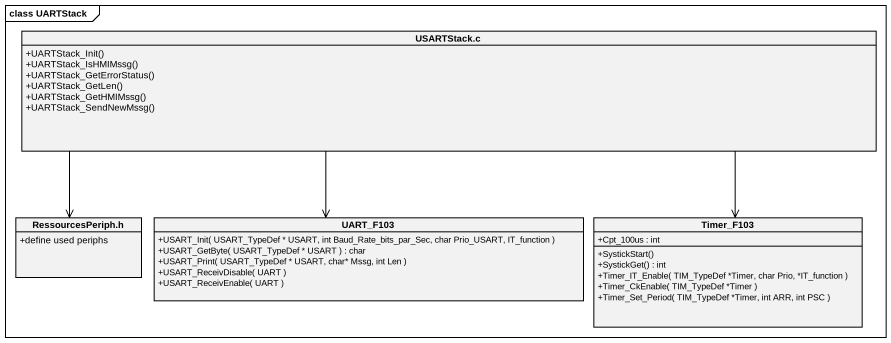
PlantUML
@startuml
mainframe class UARTStack
hide circle
hide empty members
skinparam classAttributeIconSize 0
class "USARTStack.c" as USARTStack_c {
  +UARTStack_Init()
  +UARTStack_IsHMIMssg()
  +UARTStack_GetErrorStatus()
  +UARTStack_GetLen()
  +UARTStack_GetHMIMssg()
  +UARTStack_SendNewMssg()
}
class "RessourcesPeriph.h" as RessourcesPeriph_h {
  +define used periphs
}
class UART_F103 {
  +USART_Init( USART_TypeDef * USART, int Baud_Rate_bits_par_Sec, char Prio_USART, IT_function )
  +USART_GetByte( USART_TypeDef * USART ) : char
  +USART_Print( USART_TypeDef * USART, char* Mssg, int Len )
  +USART_ReceivDisable( UART )
  +USART_ReceivEnable( UART )
}
class Timer_F103 {
  +Cpt_100us : int
  +SystickStart()
  +SystickGet() : int
  +Timer_IT_Enable( TIM_TypeDef *Timer, char Prio, *IT_function )
  +Timer_CkEnable( TIM_TypeDef *Timer )
  +Timer_Set_Period( TIM_TypeDef *Timer, int ARR, int PSC )
}
USARTStack_c -left-> RessourcesPeriph_h
USARTStack_c --> UART_F103
USARTStack_c --> Timer_F103
@enduml
